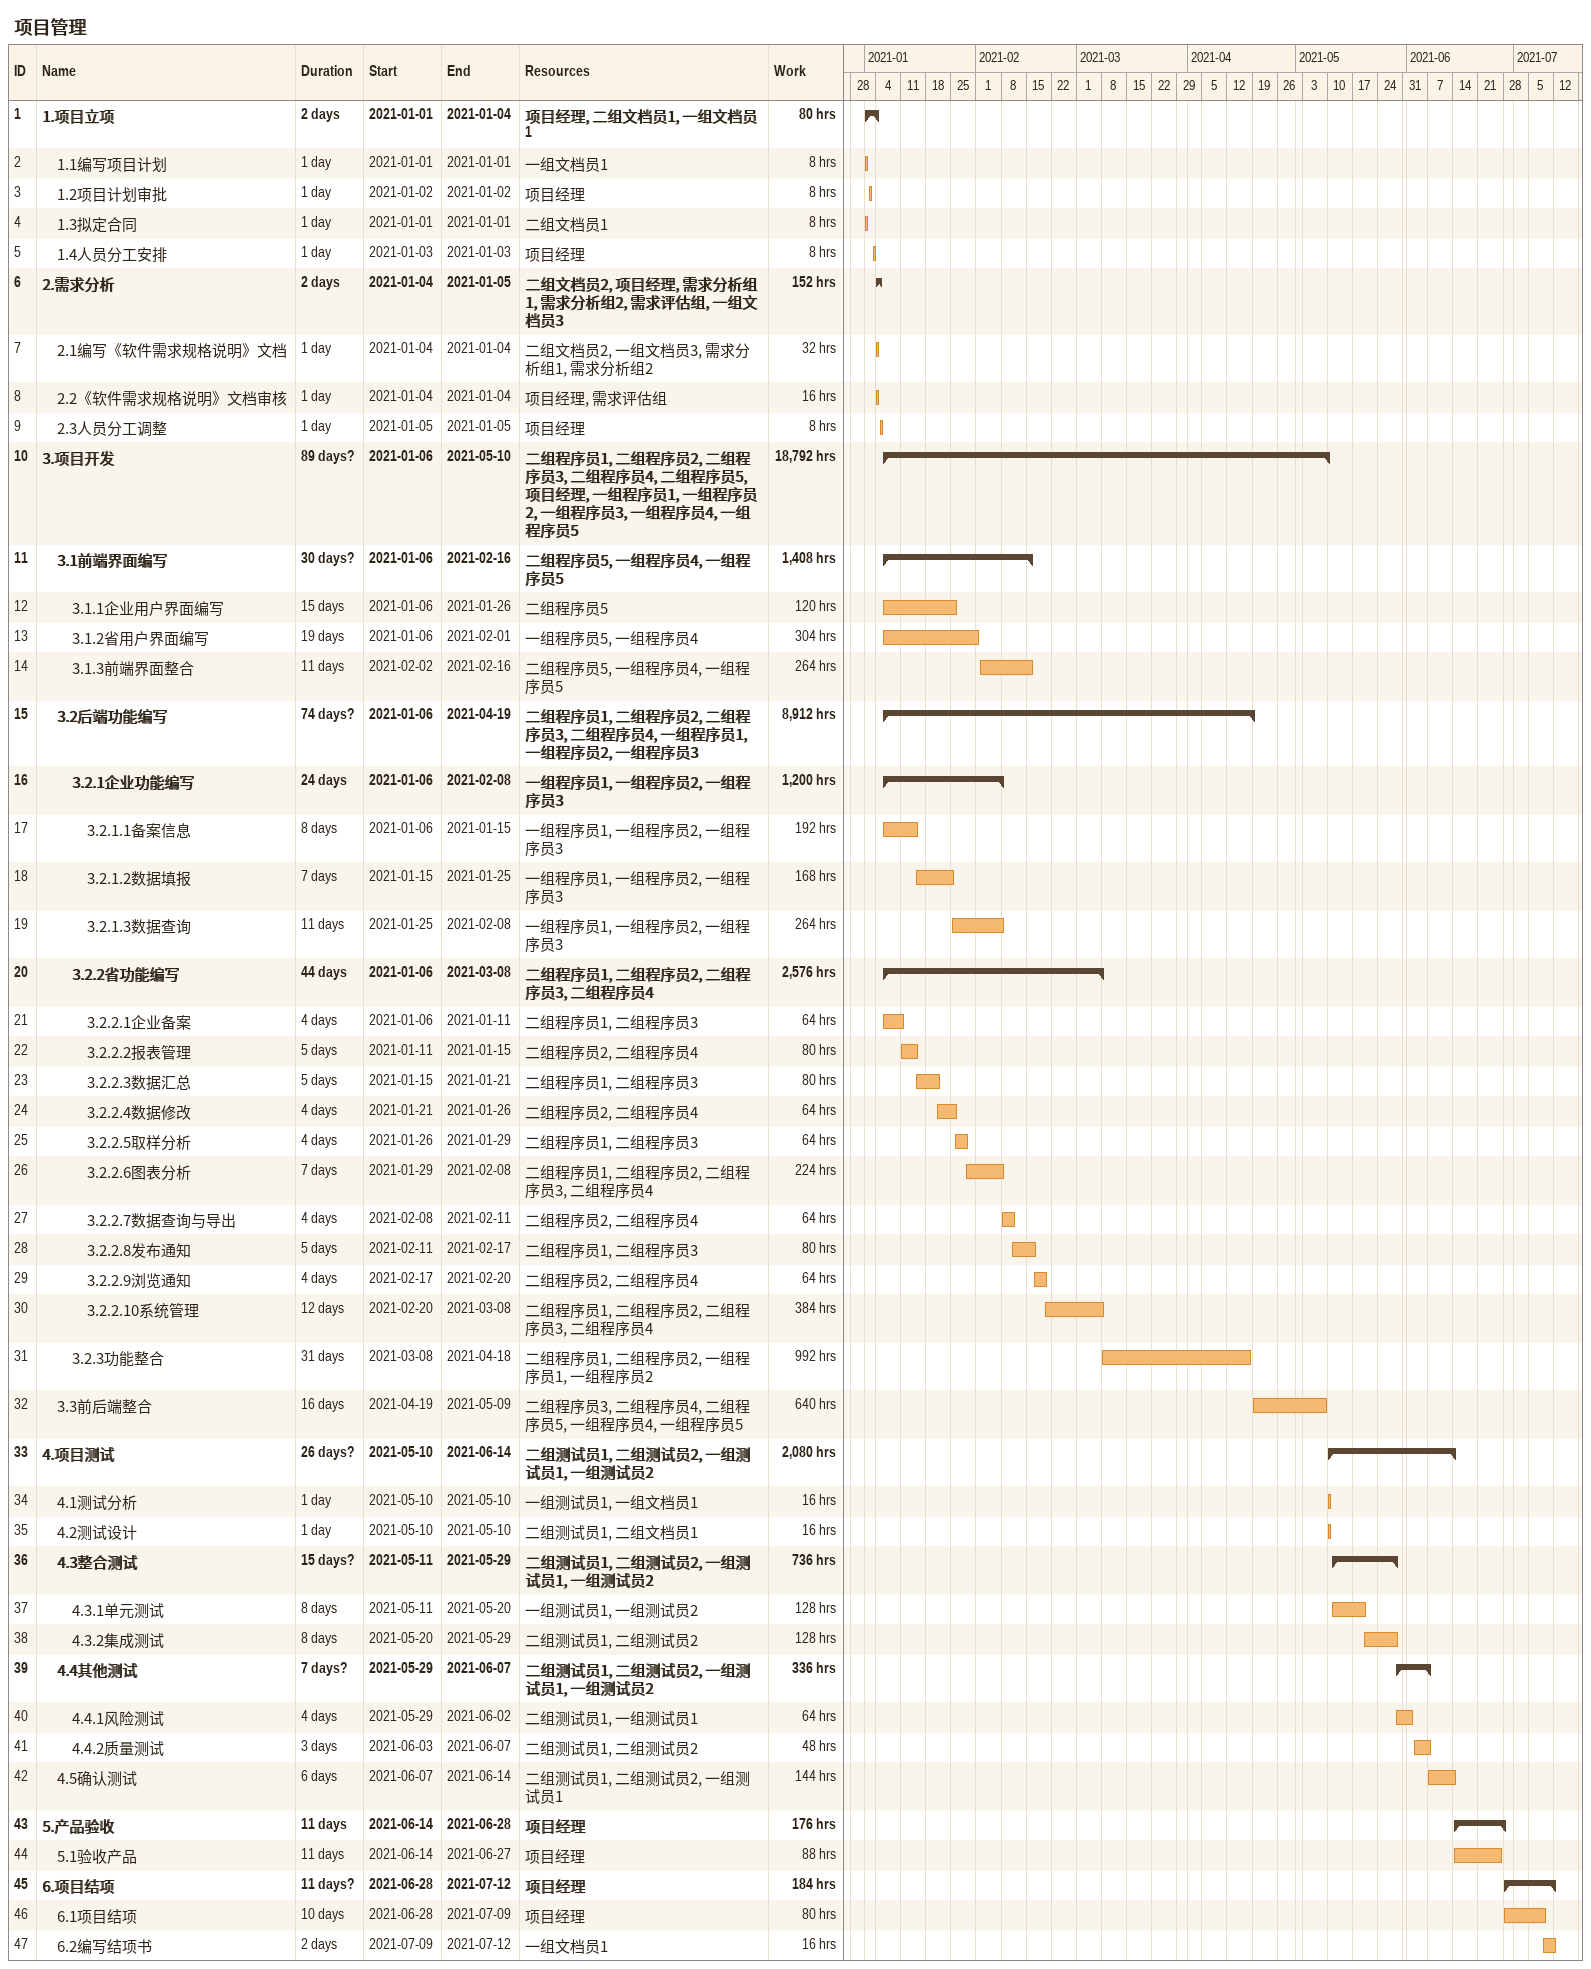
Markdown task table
项目管理

| ID | Level | Task | Duration | Start | Finish | Resources | Work (h) |
|---|---|---|---|---|---|---|---|
| 1 | 1 | **1.项目立项** | 2d | 2021-01-01 | 2021-01-04 | 项目经理, 二组文档员1, 一组文档员1 | 80 |
| 2 | 2 | 1.1编写项目计划 | 1d | 2021-01-01 | 2021-01-01 | 一组文档员1 | 8 |
| 3 | 2 | 1.2项目计划审批 | 1d | 2021-01-02 | 2021-01-02 | 项目经理 | 8 |
| 4 | 2 | 1.3拟定合同 | 1d | 2021-01-01 | 2021-01-01 | 二组文档员1 | 8 |
| 5 | 2 | 1.4人员分工安排 | 1d | 2021-01-03 | 2021-01-03 | 项目经理 | 8 |
| 6 | 1 | **2.需求分析** | 2d | 2021-01-04 | 2021-01-05 | 二组文档员2, 项目经理, 需求分析组1, 需求分析组2, 需求评估组, 一组文档员3 | 152 |
| 7 | 2 | 2.1编写《软件需求规格说明》文档 | 1d | 2021-01-04 | 2021-01-04 | 二组文档员2, 一组文档员3, 需求分析组1, 需求分析组2 | 32 |
| 8 | 2 | 2.2《软件需求规格说明》文档审核 | 1d | 2021-01-04 | 2021-01-04 | 项目经理, 需求评估组 | 16 |
| 9 | 2 | 2.3人员分工调整 | 1d | 2021-01-05 | 2021-01-05 | 项目经理 | 8 |
| 10 | 1 | **3.项目开发** | 89d? | 2021-01-06 | 2021-05-10 | 二组程序员1, 二组程序员2, 二组程序员3, 二组程序员4, 二组程序员5, 项目经理, 一组程序员1, 一组程序员2, 一组程序员3, 一组程序员4, 一组程序员5 | 18792 |
| 11 | 2 | **3.1前端界面编写** | 30d? | 2021-01-06 | 2021-02-16 | 二组程序员5, 一组程序员4, 一组程序员5 | 1408 |
| 12 | 3 | 3.1.1企业用户界面编写 | 15d | 2021-01-06 | 2021-01-26 | 二组程序员5 | 120 |
| 13 | 3 | 3.1.2省用户界面编写 | 19d | 2021-01-06 | 2021-02-01 | 一组程序员5, 一组程序员4 | 304 |
| 14 | 3 | 3.1.3前端界面整合 | 11d | 2021-02-02 | 2021-02-16 | 二组程序员5, 一组程序员4, 一组程序员5 | 264 |
| 15 | 2 | **3.2后端功能编写** | 74d? | 2021-01-06 | 2021-04-19 | 二组程序员1, 二组程序员2, 二组程序员3, 二组程序员4, 一组程序员1, 一组程序员2, 一组程序员3 | 8912 |
| 16 | 3 | **3.2.1企业功能编写** | 24d | 2021-01-06 | 2021-02-08 | 一组程序员1, 一组程序员2, 一组程序员3 | 1200 |
| 17 | 4 | 3.2.1.1备案信息 | 8d | 2021-01-06 | 2021-01-15 | 一组程序员1, 一组程序员2, 一组程序员3 | 192 |
| 18 | 4 | 3.2.1.2数据填报 | 7d | 2021-01-15 | 2021-01-25 | 一组程序员1, 一组程序员2, 一组程序员3 | 168 |
| 19 | 4 | 3.2.1.3数据查询 | 11d | 2021-01-25 | 2021-02-08 | 一组程序员1, 一组程序员2, 一组程序员3 | 264 |
| 20 | 3 | **3.2.2省功能编写** | 44d | 2021-01-06 | 2021-03-08 | 二组程序员1, 二组程序员2, 二组程序员3, 二组程序员4 | 2576 |
| 21 | 4 | 3.2.2.1企业备案 | 4d | 2021-01-06 | 2021-01-11 | 二组程序员1, 二组程序员3 | 64 |
| 22 | 4 | 3.2.2.2报表管理 | 5d | 2021-01-11 | 2021-01-15 | 二组程序员2, 二组程序员4 | 80 |
| 23 | 4 | 3.2.2.3数据汇总 | 5d | 2021-01-15 | 2021-01-21 | 二组程序员1, 二组程序员3 | 80 |
| 24 | 4 | 3.2.2.4数据修改 | 4d | 2021-01-21 | 2021-01-26 | 二组程序员2, 二组程序员4 | 64 |
| 25 | 4 | 3.2.2.5取样分析 | 4d | 2021-01-26 | 2021-01-29 | 二组程序员1, 二组程序员3 | 64 |
| 26 | 4 | 3.2.2.6图表分析 | 7d | 2021-01-29 | 2021-02-08 | 二组程序员1, 二组程序员2, 二组程序员3, 二组程序员4 | 224 |
| 27 | 4 | 3.2.2.7数据查询与导出 | 4d | 2021-02-08 | 2021-02-11 | 二组程序员2, 二组程序员4 | 64 |
| 28 | 4 | 3.2.2.8发布通知 | 5d | 2021-02-11 | 2021-02-17 | 二组程序员1, 二组程序员3 | 80 |
| 29 | 4 | 3.2.2.9浏览通知 | 4d | 2021-02-17 | 2021-02-20 | 二组程序员2, 二组程序员4 | 64 |
| 30 | 4 | 3.2.2.10系统管理 | 12d | 2021-02-20 | 2021-03-08 | 二组程序员1, 二组程序员2, 二组程序员3, 二组程序员4 | 384 |
| 31 | 3 | 3.2.3功能整合 | 31d | 2021-03-08 | 2021-04-18 | 二组程序员1, 二组程序员2, 一组程序员1, 一组程序员2 | 992 |
| 32 | 2 | 3.3前后端整合 | 16d | 2021-04-19 | 2021-05-09 | 二组程序员3, 二组程序员4, 二组程序员5, 一组程序员4, 一组程序员5 | 640 |
| 33 | 1 | **4.项目测试** | 26d? | 2021-05-10 | 2021-06-14 | 二组测试员1, 二组测试员2, 一组测试员1, 一组测试员2 | 2080 |
| 34 | 2 | 4.1测试分析 | 1d | 2021-05-10 | 2021-05-10 | 一组测试员1, 一组文档员1 | 16 |
| 35 | 2 | 4.2测试设计 | 1d | 2021-05-10 | 2021-05-10 | 二组测试员1, 二组文档员1 | 16 |
| 36 | 2 | **4.3整合测试** | 15d? | 2021-05-11 | 2021-05-29 | 二组测试员1, 二组测试员2, 一组测试员1, 一组测试员2 | 736 |
| 37 | 3 | 4.3.1单元测试 | 8d | 2021-05-11 | 2021-05-20 | 一组测试员1, 一组测试员2 | 128 |
| 38 | 3 | 4.3.2集成测试 | 8d | 2021-05-20 | 2021-05-29 | 二组测试员1, 二组测试员2 | 128 |
| 39 | 2 | **4.4其他测试** | 7d? | 2021-05-29 | 2021-06-07 | 二组测试员1, 二组测试员2, 一组测试员1, 一组测试员2 | 336 |
| 40 | 3 | 4.4.1风险测试 | 4d | 2021-05-29 | 2021-06-02 | 二组测试员1, 一组测试员1 | 64 |
| 41 | 3 | 4.4.2质量测试 | 3d | 2021-06-03 | 2021-06-07 | 二组测试员1, 二组测试员2 | 48 |
| 42 | 2 | 4.5确认测试 | 6d | 2021-06-07 | 2021-06-14 | 二组测试员1, 二组测试员2, 一组测试员1 | 144 |
| 43 | 1 | **5.产品验收** | 11d | 2021-06-14 | 2021-06-28 | 项目经理 | 176 |
| 44 | 2 | 5.1验收产品 | 11d | 2021-06-14 | 2021-06-27 | 项目经理 | 88 |
| 45 | 1 | **6.项目结项** | 11d? | 2021-06-28 | 2021-07-12 | 项目经理 | 184 |
| 46 | 2 | 6.1项目结项 | 10d | 2021-06-28 | 2021-07-09 | 项目经理 | 80 |
| 47 | 2 | 6.2编写结项书 | 2d | 2021-07-09 | 2021-07-12 | 一组文档员1 | 16 |
